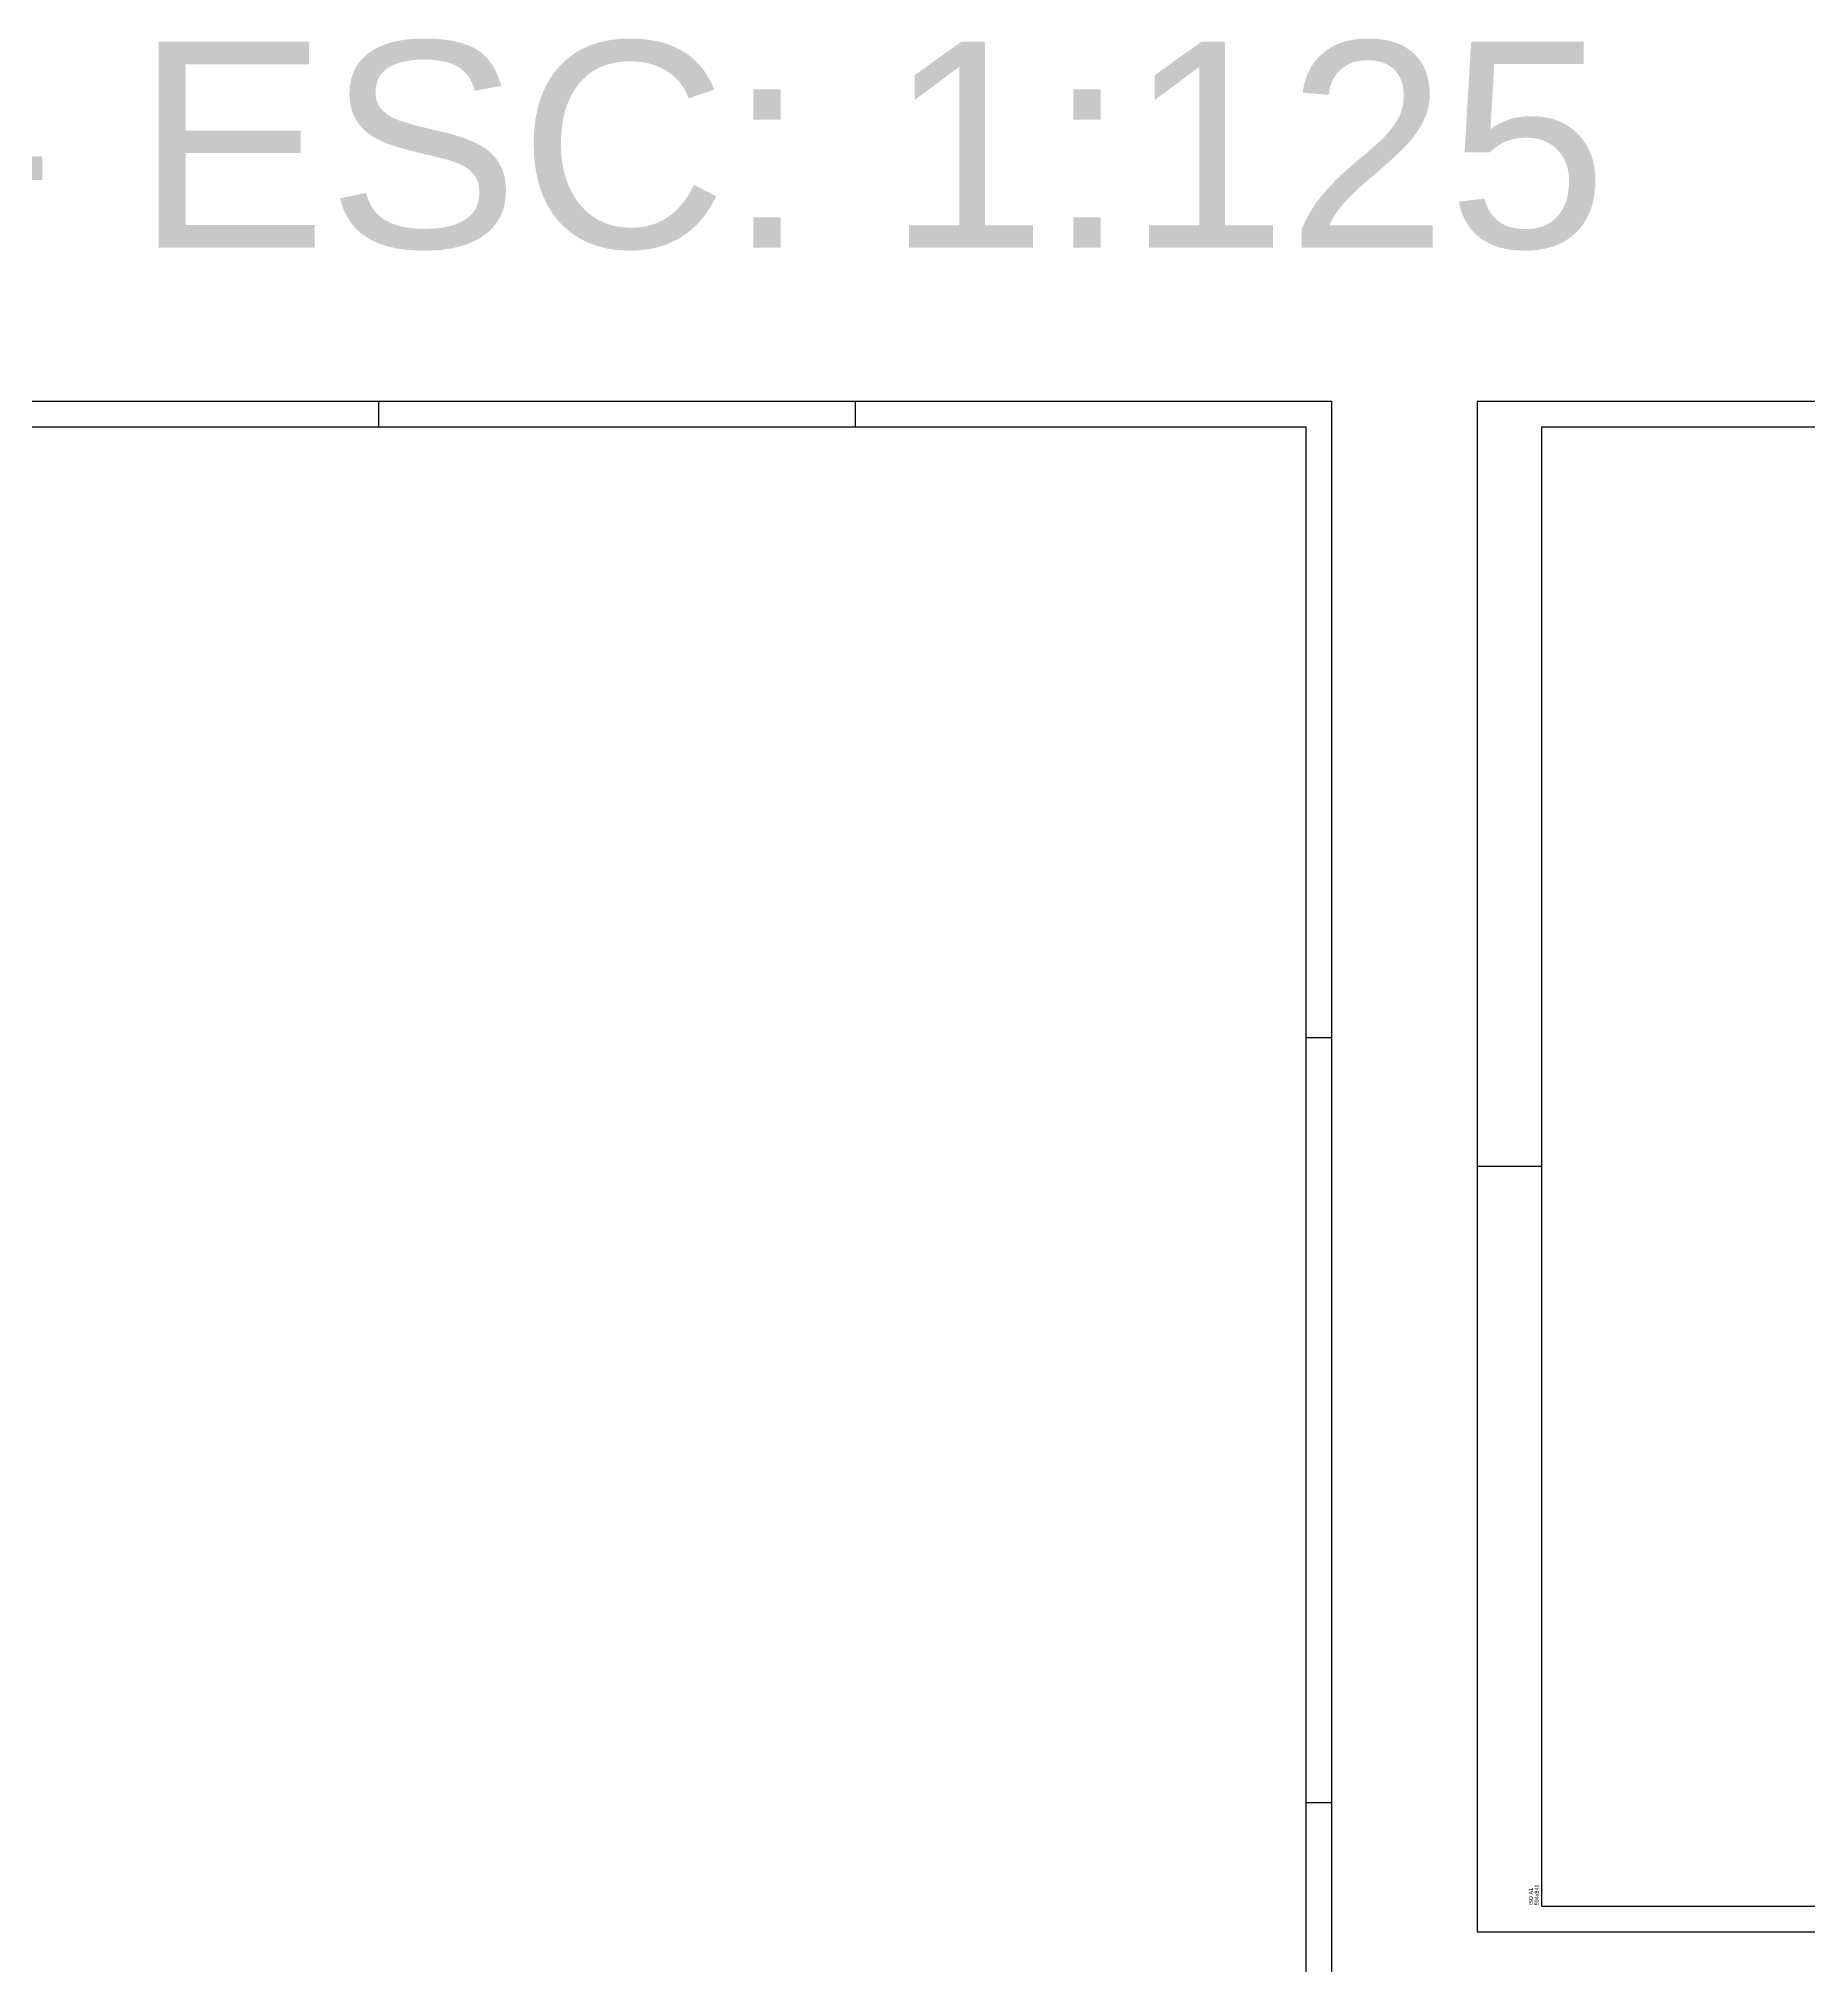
# Model space of a CAD drawing. Header units: millimetres. Extents: x 0 to 687901, y 0 to 346525.
# Drawn here: x 13908 to 22495, y 49784 to 59132 of the extents above; entities that cross this region are included whole.
import ezdxf

# ---------------------------------------------------------------- set-up
doc = ezdxf.new("R2010")
doc.units = ezdxf.units.MM
for name, color, linetype in [('ARQ_Prancha', 7, 'Continuous'), ('ARQ_Prancha lin_grossa', 111, 'Continuous'), ('ARQ_Texto', 7, 'Continuous')]:
    doc.layers.add(name, color=color, linetype=linetype)
doc.styles.add('ARIAL', font='arial.ttf')
doc.styles.add('DES-ROMANS', font='arial.ttf')

msp = doc.modelspace()

# ---------------------------------------------------------------- linework, layer by layer
at = {"layer": 'ARQ_Prancha'}
for p, q in [((15557.4, 57372.1), (15557.4, 57247.1)), ((17869.9, 57372.1), (17869.9, 57247.1)), ((20182.4, 54284.6), (20057.4, 54284.6)), ((21199.6, 53659.6), (20887.1, 53659.6)), ((20182.4, 50572.1), (20057.4, 50572.1))]:
    msp.add_line(p, q, dxfattribs=at)
for points in [[(5319.9, 46859.6), (20182.4, 46859.6), (20182.4, 57372.1), (5319.9, 57372.1)], [(20887.1, 49947.1), (31399.6, 49947.1), (31399.6, 57372.1), (20887.1, 57372.1)]]:
    msp.add_lwpolyline(points, close=True, dxfattribs=at)
at = {"layer": 'ARQ_Prancha lin_grossa'}
for points in [[(20057.4, 46984.6), (20057.4, 57247.1), (5632.4, 57247.1), (5632.4, 46984.6), (20057.4, 46984.6)], [(31274.6, 50072.1), (31274.6, 57247.1), (21199.6, 57247.1), (21199.6, 50072.1), (31274.6, 50072.1)]]:
    msp.add_lwpolyline(points, close=True, dxfattribs=at)

# ---------------------------------------------------------------- texts
at = {"layer": 'ARQ_Prancha', "style": 'DES-ROMANS'}
for s, p in [('ISO A1', (21158.1, 50075.5)), ('594x841', (21186.2, 50075.5))]:
    msp.add_text(s, height=18.75, rotation=90, dxfattribs=at).set_placement(p)
at = {"layer": 'ARQ_Texto', "style": 'ARIAL'}
msp.add_text('PRANCHAS - ESC: 1:125', height=1000, dxfattribs=at).set_placement((5373.1, 58117.3))

doc.saveas('drawing.dxf')
